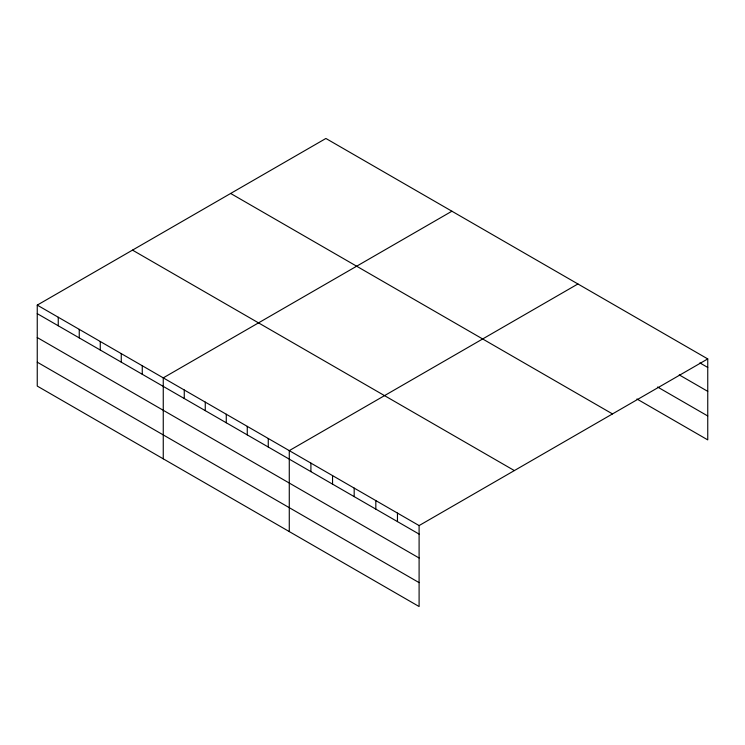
<?xml version="1.0" encoding="UTF-8"?>
<svg xmlns="http://www.w3.org/2000/svg" width="745" height="745" viewBox="0 0 745 745"><rect width="100%" height="100%" fill="white"/><g stroke="black" fill="none" stroke-linecap="round" stroke-linejoin="round"><path stroke-width="1.12" d="M419.1 558.005L419.1 525.579L37.25 305.115L37.25 386.078L419.1 606.532L419.1 558.005L37.25 337.541M636.938 398.994L707.75 439.885L707.75 358.922L325.9 138.468L37.25 305.115M451.908 211.217L163.257 377.873L163.257 458.827M577.924 283.966L289.274 450.623L289.274 531.576M419.1 525.579L707.75 358.922M699.881 362.908L707.75 367.453M679.226 374.884L707.75 391.358M657.593 387.018L707.75 415.98M230.643 193.458L612.492 413.922M132.508 250.124L514.357 470.579M37.25 313.645L419.1 534.1M37.25 362.172L419.1 582.627M397.458 513.082L397.458 521.612M375.825 500.593L375.825 509.114M354.182 488.096L354.182 496.626M332.549 475.608L332.549 484.129M310.907 463.111L310.907 471.641M268.265 438.498L268.265 447.019M247.266 426.373L247.266 434.894M226.266 414.248L226.266 422.769M205.266 402.123L205.266 410.644M184.266 389.998L184.266 398.519M142.258 365.739L142.258 374.269M121.258 353.614L121.258 362.144M100.258 341.489L100.258 350.02M79.249 329.365L79.249 337.895M58.25 317.24L58.25 325.77"/></g></svg>
